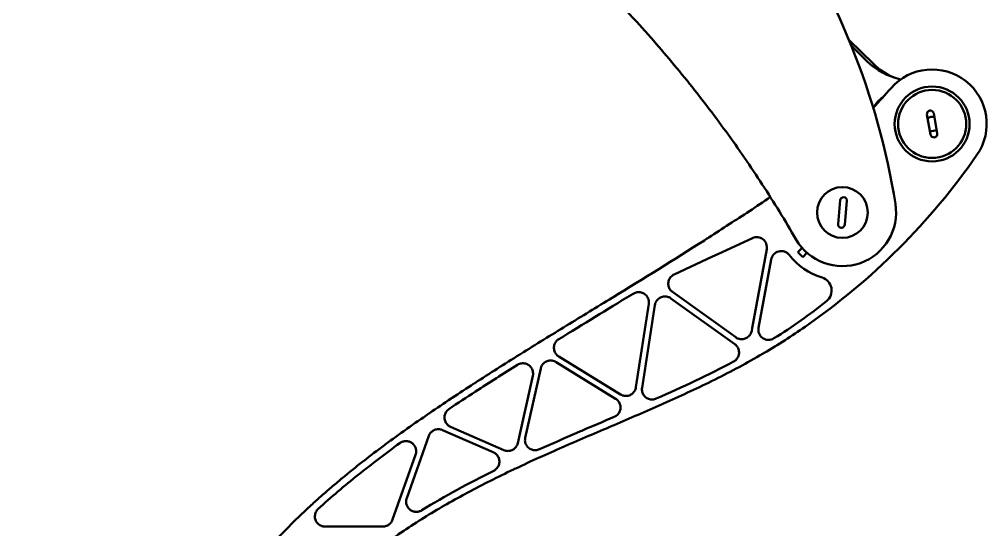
# Model space of a CAD drawing. Header units: millimetres. Extents: x 36 to 3196, y 27 to 5967.
# Drawn here: x 1336.5 to 1620.4, y 2095.3 to 2245.2 of the extents above; entities that cross this region are included whole.
import ezdxf

# ---------------------------------------------------------------- set-up
doc = ezdxf.new("R2010")
doc.units = ezdxf.units.MM
doc.layers.add('외형선(ISO)', color=7, linetype='Continuous', lineweight=50)

msp = doc.modelspace()

# ---------------------------------------------------------------- linework, layer by layer
at = {"layer": '외형선(ISO)'}
for p, q in [((1587.0398, 2232.2213), (1580.0106, 2239.0894)), ((1585.2441, 2232.9709), (1580.6432, 2237.5387)), ((1602.8696, 2217.2802), (1603.9175, 2211.3725)), ((1605.8868, 2211.7218), (1604.8389, 2217.6296)), ((1577.3648, 2192.0725), (1576.7543, 2185.0991)), ((1578.7467, 2184.9247), (1579.3571, 2191.898)), ((1551.6348, 2180.9728), (1541.4595, 2176.2486)), ((1555.8484, 2177.7079), (1551.5665, 2154.4792)), ((1564.9742, 2176.8313), (1566.2341, 2178.0912)), ((1539.947, 2175.5464), (1528.6741, 2170.3127)), ((1541.4595, 2176.2486), (1539.947, 2175.5464)), ((1557.1244, 2174.7008), (1553.4244, 2154.6285)), ((1566.3884, 2175.4171), (1564.9742, 2176.8313)), ((1567.6484, 2176.677), (1566.3884, 2175.4171)), ((1527.7121, 2163.2803), (1546.4608, 2149.8183)), ((1528.1876, 2165.1547), (1546.7292, 2151.8415)), ((1521.2316, 2161.6603), (1517.4396, 2137.147)), ((1522.9976, 2161.302), (1519.2425, 2137.0275)), ((1551.4293, 2153.7345), (1551.5665, 2154.4792)), ((1512.9015, 2135.0513), (1494.817, 2146.1906)), ((1511.502, 2133.7993), (1494.0044, 2144.5771)), ((1487.1876, 2140.5631), (1482.7771, 2120.787)), ((1489.503, 2142.6758), (1484.9674, 2122.3388)), ((1460.6836, 2124.6094), (1475.5808, 2118.0713)), ((1463.0528, 2125.5354), (1478.6434, 2118.693)), ((1450.1854, 2104.5798), (1456.6495, 2122.8624)), ((1446.0489, 2098.2806), (1452.7912, 2117.3497)), ((1426.247, 2096.2269), (1443.23, 2096.2807))]:
    msp.add_line(p, q, dxfattribs=at)
for centre, radius in [((1604.3782, 2214.501), 11), ((1604.3782, 2214.501), 10), ((1578.0557, 2188.4986), 7.45), ((1578.0557, 2188.4986), 7.45)]:
    msp.add_circle(centre, radius, dxfattribs=at)
for centre, radius, start, end in [((1379.9518, 2156.5648), 216.4112, 9.157144, 34.682156), ((1599.3351, 2247.164), 20, 225.206891, 258.033827), ((1601.017, 2246.5266), 20, 225.664595, 246.665292), ((1604.3782, 2214.501), 16, 325.270398, 138.900365), ((1441.6076, 2356.493), 200, 316.668184, 318.900365), ((1594.2552, 2215.5698), 8, 123.242692, 151.331345), ((1603.8542, 2217.4549), 1, 10.058628, 190.058628), ((1604.3782, 2214.501), 2.1, 71.621737, 128.495518), ((1604.3782, 2214.501), 2.1, 251.621737, 308.495518), ((1604.9022, 2211.5471), 1, 190.058628, 10.058628), ((1453.1578, 2319.3266), 200, 304.732228, 325.270398), ((1441.6076, 2356.493), 200, 303.074433, 305.199563), ((1578.361, 2191.9852), 1, 354.996667, 174.996667), ((1578.0557, 2188.4986), 15.75, 210.028119, 9.157144), ((1577.7505, 2185.0119), 1, 174.996667, 354.996667), ((1552.8981, 2178.2518), 3, 349.555597, 114.90434), ((1560.0747, 2174.1569), 3, 38.575871, 169.555597), ((1578.0557, 2188.4986), 20, 218.575871, 252.62134), ((1570.8873, 2165.5941), 4, 309.062911, 72.62134), ((1556.3747, 2154.0847), 3, 169.555597, 301.914084)]:
    msp.add_arc(centre, radius, start, end, dxfattribs=at)
for centre, major_axis, ratio, start_param, end_param in [((1538.1402, 2182.306), (28.218, 18.1821), 0.04015364, 4.66519939, 4.71239435), ((1526.5839, 2147.2639), (-4.543, 19.5039), 0.99925254, 0.28182444, 0.32122297), ((1552.2581, 2152.1417), (-28.9536, -17.0415), 0.1687507, 1.52330353, 1.57081291)]:
    msp.add_ellipse(centre, major_axis=major_axis, ratio=ratio, start_param=start_param, end_param=end_param, dxfattribs=at)
for points, knots in [([(1564.4197, 2180.6169), (1561.2605, 2186.0825), (1554.6779, 2196.8205), (1544.0211, 2212.3553), (1534.4886, 2224.8239), (1526.4773, 2234.518), (1521.3119, 2240.4589), (1517.0814, 2245.1447), (1512.8, 2249.7701), (1507.3577, 2255.4355), (1500.6825, 2262.0511), (1493.868, 2268.4899), (1486.9197, 2274.7588), (1479.8461, 2280.8687), (1472.6607, 2286.8368), (1462.9361, 2294.6111), (1452.9837, 2302.0965), (1442.785, 2309.2693), (1435.014, 2314.4939), (1427.1389, 2319.5864), (1419.1779, 2324.5699), (1412.4906, 2328.6555), (1407.1016, 2331.874), (1401.6709, 2335.0406), (1394.8118, 2338.8701), (1386.4848, 2343.2924), (1378.114, 2347.6213), (1369.7068, 2351.8751), (1361.2518, 2356.0295), (1350.2356, 2361.2447), (1341.9616, 2364.9167), (1336.5071, 2367.2062)], [0, 0, 0, 0, 0.018830071, 0.037660141, 0.056490212, 0.065905248, 0.075320283, 0.080027801, 0.084735318, 0.094150354, 0.103565389, 0.112980424, 0.12239546, 0.131810495, 0.14122553, 0.150640566, 0.169470636, 0.178885672, 0.188300707, 0.197715743, 0.207130778, 0.216545813, 0.221253331, 0.225960849, 0.235375884, 0.244790919, 0.254205955, 0.26362099, 0.273036025, 0.282451061, 0.300164989, 0.300164989, 0.300164989, 0.300164989]), ([(1354.2751, 2010.3119), (1356.9508, 2014.8563), (1359.6567, 2019.3785), (1362.3891, 2023.8814), (1362.3947, 2023.8907), (1362.4003, 2023.8999), (1362.4059, 2023.9091), (1363.7663, 2026.1509), (1365.1333, 2028.3879), (1366.506, 2030.6206), (1366.5147, 2030.6348), (1366.5235, 2030.6491), (1366.5322, 2030.6633), (1367.9024, 2032.8917), (1369.2783, 2035.1158), (1370.6636, 2037.3332), (1370.6751, 2037.3516), (1370.6866, 2037.37), (1370.6982, 2037.3884), (1372.0822, 2039.6035), (1373.4757, 2041.8116), (1374.8824, 2044.01), (1374.8955, 2044.0305), (1374.9086, 2044.0509), (1374.9217, 2044.0714), (1376.3286, 2046.2695), (1377.7488, 2048.4579), (1379.1861, 2050.6336), (1379.1995, 2050.654), (1379.2129, 2050.6743), (1379.2263, 2050.6946), (1382.119, 2055.0721), (1385.0808, 2059.3986), (1388.143, 2063.651), (1388.1529, 2063.6647), (1388.1629, 2063.6785), (1388.1728, 2063.6923), (1389.7035, 2065.8172), (1391.2594, 2067.9237), (1392.8433, 2070.0093), (1394.439, 2072.1103), (1396.0632, 2074.1901), (1397.7179, 2076.2476), (1401.0149, 2080.3475), (1404.4323, 2084.3584), (1407.9883, 2088.2668), (1408.0022, 2088.282), (1408.016, 2088.2971), (1408.0298, 2088.3123), (1409.7945, 2090.2509), (1411.5934, 2092.1642), (1413.429, 2094.0505), (1413.4524, 2094.0745), (1413.4757, 2094.0984), (1413.499, 2094.1224), (1415.3267, 2095.9988), (1417.1908, 2097.8483), (1419.094, 2099.6684), (1419.1287, 2099.7016), (1419.1634, 2099.7347), (1419.1981, 2099.7679), (1420.1279, 2100.6559), (1421.0669, 2101.5369), (1422.016, 2102.4111), (1422.0571, 2102.449), (1422.0983, 2102.4868), (1422.1394, 2102.5247), (1423.0837, 2103.3931), (1424.0378, 2104.2549), (1424.9979, 2105.1074), (1425.0453, 2105.1494), (1425.0926, 2105.1914), (1425.1399, 2105.2334), (1426.0953, 2106.0802), (1427.0566, 2106.918), (1428.0236, 2107.7473), (1429.0385, 2108.6176), (1430.0597, 2109.4787), (1431.0867, 2110.331), (1431.1448, 2110.3792), (1431.2029, 2110.4274), (1431.2611, 2110.4756), (1433.2582, 2112.1301), (1435.2772, 2113.7519), (1437.3153, 2115.3452), (1437.3822, 2115.3975), (1437.4492, 2115.4498), (1437.5162, 2115.5021), (1439.5478, 2117.0876), (1441.5982, 2118.645), (1443.6645, 2120.1785), (1443.7382, 2120.2332), (1443.812, 2120.2879), (1443.8857, 2120.3426), (1445.9476, 2121.8703), (1448.0252, 2123.3743), (1450.1159, 2124.8586), (1450.1941, 2124.9142), (1450.2724, 2124.9697), (1450.3507, 2125.0252), (1452.439, 2126.5056), (1454.5402, 2127.9665), (1456.6517, 2129.412), (1456.7322, 2129.4671), (1456.8127, 2129.5221), (1456.8932, 2129.5772), (1459.0041, 2131.0206), (1461.1252, 2132.4487), (1463.2545, 2133.8643), (1463.3351, 2133.9179), (1463.4156, 2133.9714), (1463.4962, 2134.0249), (1465.6268, 2135.4401), (1467.7657, 2136.8429), (1469.9115, 2138.2351), (1469.9908, 2138.2865), (1470.07, 2138.3379), (1470.1492, 2138.3893), (1474.525, 2141.226), (1478.9299, 2144.0188), (1483.3527, 2146.7843), (1483.4256, 2146.8299), (1483.4985, 2146.8755), (1483.5714, 2146.9211), (1488.0633, 2149.7284), (1492.5735, 2152.5078), (1497.0906, 2155.2764), (1501.5577, 2158.0144), (1506.0316, 2160.7417), (1510.5009, 2163.4752), (1510.5464, 2163.503), (1510.592, 2163.5309), (1510.6375, 2163.5588), (1519.6538, 2169.0736), (1528.6513, 2174.6139), (1537.5384, 2180.3165)], [0, 0, 0, 0, 0.015741546, 0.015741546, 0.015741546, 0.01577384, 0.01577384, 0.01577384, 0.023610874, 0.023610874, 0.023610874, 0.02366076, 0.02366076, 0.02366076, 0.031482663, 0.031482663, 0.031482663, 0.03154768, 0.03154768, 0.03154768, 0.039361866, 0.039361866, 0.039361866, 0.0394346, 0.0394346, 0.0394346, 0.047248552, 0.047248552, 0.047248552, 0.04732152, 0.04732152, 0.04732152, 0.063044435, 0.063044435, 0.063044435, 0.06309536, 0.06309536, 0.06309536, 0.070953083, 0.070953083, 0.070953083, 0.0788692, 0.0788692, 0.0788692, 0.09464304, 0.09464304, 0.09464304, 0.094704303, 0.094704303, 0.094704303, 0.10252996, 0.10252996, 0.10252996, 0.102629392, 0.102629392, 0.102629392, 0.11041688, 0.11041688, 0.11041688, 0.110558813, 0.110558813, 0.110558813, 0.11436034, 0.11436034, 0.11436034, 0.114524976, 0.114524976, 0.114524976, 0.1183038, 0.1183038, 0.1183038, 0.11849002, 0.11849002, 0.11849002, 0.12224726, 0.12224726, 0.12224726, 0.12619072, 0.12619072, 0.12619072, 0.126413861, 0.126413861, 0.126413861, 0.13407764, 0.13407764, 0.13407764, 0.134329493, 0.134329493, 0.134329493, 0.14196456, 0.14196456, 0.14196456, 0.142237002, 0.142237002, 0.142237002, 0.14985148, 0.14985148, 0.14985148, 0.150136522, 0.150136522, 0.150136522, 0.1577384, 0.1577384, 0.1577384, 0.158028195, 0.158028195, 0.158028195, 0.16562532, 0.16562532, 0.16562532, 0.165912649, 0.165912649, 0.165912649, 0.17351224, 0.17351224, 0.17351224, 0.173792797, 0.173792797, 0.173792797, 0.18928608, 0.18928608, 0.18928608, 0.189541478, 0.189541478, 0.189541478, 0.205274648, 0.205274648, 0.205274648, 0.220833761, 0.220833761, 0.220833761, 0.220992346, 0.220992346, 0.220992346, 0.252381441, 0.252381441, 0.252381441, 0.252381441]), ([(1528.6741, 2170.3127), (1528.3324, 2170.154), (1527.9996, 2169.9165), (1527.4581, 2169.3275), (1527.2493, 2168.9759), (1526.9905, 2168.2683), (1526.9232, 2167.8652), (1526.9568, 2167.0661), (1527.0577, 2166.67), (1527.2163, 2166.3283), (1527.375, 2165.9866), (1527.6125, 2165.6538), (1527.996, 2165.3013), (1528.0899, 2165.2249), (1528.1876, 2165.1547)], [1.356690084, 1.356690084, 1.356690084, 1.356690084, 1.469801361, 1.469801361, 1.582912638, 1.582912638, 1.695913086, 1.695913086, 1.808913534, 1.808913534, 1.808913534, 1.921939952, 1.921939952, 1.956083396, 1.956083396, 1.956083396, 1.956083396]), ([(1521.2316, 2161.6603), (1521.2612, 2161.8518), (1521.2724, 2162.0488), (1521.2474, 2162.6444), (1521.1465, 2163.0405), (1520.9879, 2163.3822), (1520.8292, 2163.7239), (1520.5917, 2164.0567), (1520.0027, 2164.5981), (1519.6513, 2164.8068), (1518.9438, 2165.0657), (1518.5406, 2165.133), (1517.7412, 2165.0994), (1517.3451, 2164.9985), (1516.9353, 2164.8082), (1516.8673, 2164.7735), (1516.8, 2164.7358)], [-0.168445909, -0.168445909, -0.168445909, -0.168445909, -0.113002087, -0.113002087, 0, 0, 0, 0.113023378, 0.113023378, 0.226046755, 0.226046755, 0.339116421, 0.339116421, 0.452186086, 0.452186086, 0.474784456, 0.474784456, 0.474784456, 0.474784456]), ([(1527.7121, 2163.2803), (1527.4864, 2163.4423), (1527.2402, 2163.5703), (1526.6396, 2163.7901), (1526.2363, 2163.8575), (1525.4369, 2163.824), (1525.0407, 2163.7231), (1524.3573, 2163.4058), (1524.0246, 2163.1683), (1523.483, 2162.5792), (1523.2742, 2162.2277), (1523.0789, 2161.6936), (1523.0283, 2161.5008), (1522.9976, 2161.302)], [-0.757240958, -0.757240958, -0.757240958, -0.757240958, -0.678405586, -0.678405586, -0.565302629, -0.565302629, -0.452199671, -0.452199671, -0.339100927, -0.339100927, -0.226002182, -0.226002182, -0.168446256, -0.168446256, -0.168446256, -0.168446256]), ([(1546.7292, 2151.8415), (1546.955, 2151.6794), (1547.2014, 2151.5513), (1547.8021, 2151.3315), (1548.2053, 2151.2642), (1549.0046, 2151.2978), (1549.4007, 2151.3988), (1550.0839, 2151.7159), (1550.4166, 2151.9534), (1550.7044, 2152.2664), (1550.7212, 2152.2852), (1550.7378, 2152.3042)], [0.147173441, 0.147173441, 0.147173441, 0.147173441, 0.226062149, 0.226062149, 0.33916528, 0.33916528, 0.452268412, 0.452268412, 0.565374835, 0.565374835, 0.572509051, 0.572509051, 0.572509051, 0.572509051]), ([(1550.7378, 2152.3042), (1550.9843, 2152.5862), (1551.175, 2152.9159), (1551.3528, 2153.402), (1551.3981, 2153.5657), (1551.4293, 2153.7345)], [-1.238042957, -1.238042957, -1.238042957, -1.238042957, -1.132097564, -1.132097564, -1.082761711, -1.082761711, -1.082761711, -1.082761711]), ([(1494.8189, 2151.3004), (1494.5881, 2151.1585), (1494.3703, 2150.9803), (1493.9112, 2150.481), (1493.7024, 2150.1295), (1493.4436, 2149.422), (1493.3762, 2149.0188), (1493.4098, 2148.2195), (1493.5107, 2147.8233), (1493.8279, 2147.14), (1494.0654, 2146.8073), (1494.5013, 2146.4065), (1494.6554, 2146.2902), (1494.817, 2146.1906)], [-1.321928339, -1.321928339, -1.321928339, -1.321928339, -1.243280998, -1.243280998, -1.130242991, -1.130242991, -1.017228879, -1.017228879, -0.904214767, -0.904214767, -0.791211072, -0.791211072, -0.736943223, -0.736943223, -0.736943223, -0.736943223]), ([(1546.1221, 2144.7339), (1546.4115, 2144.8882), (1546.688, 2145.0991), (1547.1904, 2145.6456), (1547.3992, 2145.9972), (1547.6579, 2146.7048), (1547.7252, 2147.1078), (1547.6916, 2147.907), (1547.5907, 2148.3031), (1547.4321, 2148.6447), (1547.2734, 2148.9864), (1547.0359, 2149.3192), (1546.6525, 2149.6717), (1546.5585, 2149.7481), (1546.4608, 2149.8183)], [-0.43588301, -0.43588301, -0.43588301, -0.43588301, -0.339126808, -0.339126808, -0.226000801, -0.226000801, -0.113000401, -0.113000401, 0, 0, 0, 0.113030439, 0.113030439, 0.147173101, 0.147173101, 0.147173101, 0.147173101]), ([(1553.7561, 2146.4522), (1549.2049, 2143.8222), (1544.5594, 2141.3739), (1539.8509, 2139.0468), (1539.7751, 2139.0094), (1539.6993, 2138.972), (1539.6235, 2138.9346), (1534.9888, 2136.6488), (1530.2936, 2134.4794), (1525.5661, 2132.3719), (1525.4272, 2132.31), (1525.2884, 2132.2482), (1525.1495, 2132.1864), (1520.4816, 2130.1099), (1515.7829, 2128.0922), (1511.0798, 2126.0824), (1510.8931, 2126.0026), (1510.7065, 2125.9228), (1510.5198, 2125.8431), (1505.8631, 2123.8537), (1501.2031, 2121.87), (1496.5654, 2119.8426), (1496.3477, 2119.7474), (1496.13, 2119.6521), (1495.9123, 2119.5567), (1491.3086, 2117.539), (1486.728, 2115.4757), (1482.1909, 2113.3277), (1481.9582, 2113.2175), (1481.7256, 2113.1071), (1481.4931, 2112.9964), (1476.9787, 2110.8482), (1472.5084, 2108.6138), (1468.1027, 2106.2536), (1467.8697, 2106.1288), (1467.6368, 2106.0036), (1467.4041, 2105.878), (1465.3242, 2104.7556), (1463.2589, 2103.6046), (1461.2106, 2102.4207), (1460.9827, 2102.289), (1460.755, 2102.1569), (1460.5276, 2102.0244), (1458.4818, 2100.8324), (1456.4532, 2099.6071), (1454.444, 2098.3439), (1454.2245, 2098.2059), (1454.0053, 2098.0675), (1453.7863, 2097.9286), (1451.7775, 2096.6546), (1449.7884, 2095.342), (1447.8213, 2093.9871), (1447.6133, 2093.8438), (1447.4055, 2093.7001), (1447.1979, 2093.5558), (1445.2291, 2092.1875), (1443.2826, 2090.7762), (1441.3573, 2089.322), (1441.1611, 2089.1738), (1440.9652, 2089.0252), (1440.7695, 2088.8761), (1439.9035, 2088.2166), (1439.042, 2087.5486), (1438.1856, 2086.8725), (1437.1355, 2086.0437), (1436.0931, 2085.2028), (1435.0613, 2084.3525), (1434.877, 2084.2006), (1434.693, 2084.0483), (1434.5093, 2083.8958), (1432.6369, 2082.3409), (1430.7996, 2080.7547), (1428.9946, 2079.1366), (1428.8226, 2078.9824), (1428.651, 2078.828), (1428.4796, 2078.6733), (1426.6757, 2077.0446), (1424.9042, 2075.3839), (1423.1654, 2073.692), (1423.0051, 2073.536), (1422.845, 2073.3797), (1422.6852, 2073.2231), (1420.9477, 2071.5207), (1419.2432, 2069.7867), (1417.5712, 2068.0213), (1417.4221, 2067.8638), (1417.2732, 2067.7061), (1417.1245, 2067.5481), (1415.4538, 2065.7721), (1413.8159, 2063.9646), (1412.2083, 2062.128), (1412.0688, 2061.9686), (1411.9295, 2061.809), (1411.7905, 2061.6492), (1410.1846, 2059.8035), (1408.6088, 2057.9288), (1407.0603, 2056.0277), (1406.928, 2055.8654), (1406.796, 2055.7028), (1406.6641, 2055.5401), (1405.1184, 2053.6323), (1403.5997, 2051.6983), (1402.1051, 2049.7419), (1401.9776, 2049.5749), (1401.8502, 2049.4078), (1401.723, 2049.2405), (1401.0414, 2048.3441), (1400.3649, 2047.4432), (1399.6937, 2046.539), (1399.5678, 2046.3693), (1399.442, 2046.1996), (1399.3165, 2046.0297), (1398.648, 2045.1251), (1397.9847, 2044.2173), (1397.3261, 2043.3063), (1397.2012, 2043.1335), (1397.0765, 2042.9606), (1396.9519, 2042.7876), (1395.5161, 2040.7935), (1394.1024, 2038.7844), (1392.7064, 2036.7634), (1392.5816, 2036.5827), (1392.4569, 2036.4019), (1392.3324, 2036.2209), (1390.9433, 2034.2032), (1389.5715, 2032.174), (1388.2131, 2030.1357), (1388.0859, 2029.9448), (1387.9588, 2029.7538), (1387.8319, 2029.5628), (1387.2201, 2028.6424), (1386.6111, 2027.7202), (1386.0041, 2026.7967), (1385.8747, 2026.5999), (1385.7455, 2026.4031), (1385.6164, 2026.2062), (1385.0135, 2025.2871), (1384.4126, 2024.3667), (1383.8146, 2023.4446), (1383.683, 2023.2418), (1383.5516, 2023.0389), (1383.4204, 2022.8359), (1382.1023, 2020.7974), (1380.7992, 2018.7495), (1379.5352, 2016.6736), (1379.4095, 2016.4672), (1379.2842, 2016.2605), (1379.1593, 2016.0536), (1378.5938, 2015.1162), (1378.0368, 2014.173), (1377.492, 2013.2244), (1377.3754, 2013.0214), (1377.2593, 2012.8182), (1377.1438, 2012.6147), (1376.6006, 2011.6571), (1376.0701, 2010.6939), (1375.5553, 2009.7236), (1375.4519, 2009.5288), (1375.3492, 2009.3336), (1375.2471, 2009.1382), (1374.7328, 2008.1537), (1374.2352, 2007.1619), (1373.7576, 2006.1611), (1373.6709, 2005.9793), (1373.5847, 2005.7972), (1373.4993, 2005.6148), (1373.0212, 2004.5939), (1372.5643, 2003.5636), (1372.1327, 2002.5219), (1372.0653, 2002.359), (1371.9984, 2002.1959), (1371.9322, 2002.0325), (1371.4992, 2000.9639), (1371.0934, 1999.8831), (1370.7199, 1998.7883), (1370.6733, 1998.6516), (1370.6272, 1998.5147), (1370.5815, 1998.3776), (1370.4166, 1997.8815), (1370.2583, 1997.3825), (1370.1073, 1996.8799), (1370.0711, 1996.7594), (1370.0353, 1996.6387), (1369.9999, 1996.5179), (1369.847, 1995.9951), (1369.702, 1995.4685), (1369.566, 1994.9398), (1369.5399, 1994.8381), (1369.514, 1994.7363), (1369.4886, 1994.6344), (1369.351, 1994.0842), (1369.2234, 1993.5318), (1369.1065, 1992.9779), (1369.0897, 1992.8982), (1369.0731, 1992.8185), (1369.0567, 1992.7387), (1368.9382, 1992.1614), (1368.8315, 1991.5823), (1368.7371, 1991.0012), (1368.7281, 1990.9459), (1368.7193, 1990.8905), (1368.7105, 1990.8351), (1368.5098, 1989.5668), (1368.3684, 1988.2886), (1368.2943, 1986.9995)], [0, 0, 0, 0, 0.01576414, 0.01576414, 0.01576414, 0.016017919, 0.016017919, 0.016017919, 0.031528281, 0.031528281, 0.031528281, 0.031983735, 0.031983735, 0.031983735, 0.047292421, 0.047292421, 0.047292421, 0.047900035, 0.047900035, 0.047900035, 0.063056562, 0.063056562, 0.063056562, 0.063768195, 0.063768195, 0.063768195, 0.078820702, 0.078820702, 0.078820702, 0.079592763, 0.079592763, 0.079592763, 0.094584842, 0.094584842, 0.094584842, 0.095377897, 0.095377897, 0.095377897, 0.102466913, 0.102466913, 0.102466913, 0.103255641, 0.103255641, 0.103255641, 0.110348983, 0.110348983, 0.110348983, 0.111123702, 0.111123702, 0.111123702, 0.118231053, 0.118231053, 0.118231053, 0.11898269, 0.11898269, 0.11898269, 0.126113123, 0.126113123, 0.126113123, 0.126839724, 0.126839724, 0.126839724, 0.130054158, 0.130054158, 0.130054158, 0.133995193, 0.133995193, 0.133995193, 0.13469926, 0.13469926, 0.13469926, 0.141877264, 0.141877264, 0.141877264, 0.142561057, 0.142561057, 0.142561057, 0.149759334, 0.149759334, 0.149759334, 0.150423139, 0.150423139, 0.150423139, 0.157641404, 0.157641404, 0.157641404, 0.158285342, 0.158285342, 0.158285342, 0.165523474, 0.165523474, 0.165523474, 0.166151501, 0.166151501, 0.166151501, 0.173405544, 0.173405544, 0.173405544, 0.174025046, 0.174025046, 0.174025046, 0.181287615, 0.181287615, 0.181287615, 0.181907406, 0.181907406, 0.181907406, 0.18522865, 0.18522865, 0.18522865, 0.185851847, 0.185851847, 0.185851847, 0.189169685, 0.189169685, 0.189169685, 0.189798988, 0.189798988, 0.189798988, 0.197051755, 0.197051755, 0.197051755, 0.197700311, 0.197700311, 0.197700311, 0.204933825, 0.204933825, 0.204933825, 0.205611275, 0.205611275, 0.205611275, 0.20887486, 0.20887486, 0.20887486, 0.209570231, 0.209570231, 0.209570231, 0.212815895, 0.212815895, 0.212815895, 0.213529664, 0.213529664, 0.213529664, 0.220697966, 0.220697966, 0.220697966, 0.221410671, 0.221410671, 0.221410671, 0.224639001, 0.224639001, 0.224639001, 0.225329812, 0.225329812, 0.225329812, 0.228580036, 0.228580036, 0.228580036, 0.229232796, 0.229232796, 0.229232796, 0.232521071, 0.232521071, 0.232521071, 0.23311847, 0.23311847, 0.23311847, 0.236462106, 0.236462106, 0.236462106, 0.236984788, 0.236984788, 0.236984788, 0.240403141, 0.240403141, 0.240403141, 0.240829951, 0.240829951, 0.240829951, 0.242373659, 0.242373659, 0.242373659, 0.242743609, 0.242743609, 0.242743609, 0.244344176, 0.244344176, 0.244344176, 0.244652063, 0.244652063, 0.244652063, 0.246314694, 0.246314694, 0.246314694, 0.246553844, 0.246553844, 0.246553844, 0.248285211, 0.248285211, 0.248285211, 0.248450126, 0.248450126, 0.248450126, 0.252226246, 0.252226246, 0.252226246, 0.252226246]), ([(1482.6643, 2143.7569), (1478.5434, 2141.1696), (1474.4391, 2138.5561), (1470.3601, 2135.903), (1467.7585, 2134.2109), (1465.1671, 2132.5026), (1462.5884, 2130.7747)], [0, 0, 0, 0, 0.014599293, 0.014599293, 0.014599293, 0.023910945, 0.023910945, 0.023910945, 0.023910945]), ([(1487.1876, 2140.5631), (1487.2435, 2140.814), (1487.2679, 2141.0789), (1487.2401, 2141.7416), (1487.1392, 2142.1378), (1486.9805, 2142.4794), (1486.8219, 2142.8211), (1486.5844, 2143.1538), (1485.9955, 2143.6953), (1485.6441, 2143.904), (1484.9366, 2144.1629), (1484.5334, 2144.2303), (1483.734, 2144.1967), (1483.3378, 2144.0958), (1482.8841, 2143.8851), (1482.7727, 2143.8249), (1482.6643, 2143.7569)], [-0.187400786, -0.187400786, -0.187400786, -0.187400786, -0.113011968, -0.113011968, 0, 0, 0, 0.113004767, 0.113004767, 0.226009534, 0.226009534, 0.339044114, 0.339044114, 0.452078695, 0.452078695, 0.489163592, 0.489163592, 0.489163592, 0.489163592]), ([(1494.0044, 2144.5771), (1493.8295, 2144.6848), (1493.6458, 2144.7728), (1493.1082, 2144.9696), (1492.7049, 2145.0369), (1491.9055, 2145.0034), (1491.5094, 2144.9025), (1490.8261, 2144.5852), (1490.4933, 2144.3477), (1489.9518, 2143.7587), (1489.743, 2143.4072), (1489.5694, 2142.9326), (1489.532, 2142.806), (1489.503, 2142.6758)], [-1.641098097, -1.641098097, -1.641098097, -1.641098097, -1.5823607, -1.5823607, -1.469317459, -1.469317459, -1.356274218, -1.356274218, -1.243233567, -1.243233567, -1.130192916, -1.130192916, -1.09158568, -1.09158568, -1.09158568, -1.09158568]), ([(1523.4226, 2133.8261), (1527.2612, 2135.5269), (1531.0837, 2137.2666), (1538.662, 2140.883), (1542.4173, 2142.7594), (1546.1221, 2144.7339)], [0, 0, 0, 0, 1.26029521, 1.26029521, 2.52089702, 2.52089702, 2.52089702, 2.52089702]), ([(1512.9015, 2135.0513), (1513.0765, 2134.9435), (1513.2602, 2134.8555), (1513.7979, 2134.6588), (1514.2011, 2134.5914), (1515.0005, 2134.625), (1515.3966, 2134.7259), (1516.0798, 2135.0432), (1516.4125, 2135.2806), (1516.954, 2135.8695), (1517.1628, 2136.221), (1517.3582, 2136.7551), (1517.4088, 2136.948), (1517.4396, 2137.147)], [-0.737001755, -0.737001755, -0.737001755, -0.737001755, -0.678242746, -0.678242746, -0.565192542, -0.565192542, -0.452142338, -0.452142338, -0.339089909, -0.339089909, -0.226037479, -0.226037479, -0.168442767, -0.168442767, -0.168442767, -0.168442767]), ([(1519.2425, 2137.0275), (1519.2129, 2136.836), (1519.2017, 2136.639), (1519.2267, 2136.0433), (1519.3276, 2135.6472), (1519.6449, 2134.9639), (1519.8824, 2134.6311), (1520.4714, 2134.0897), (1520.8228, 2133.8809), (1521.5303, 2133.6221), (1521.9336, 2133.5548), (1522.7143, 2133.5876), (1523.0923, 2133.6797), (1523.4226, 2133.8261)], [-1.072758687, -1.072758687, -1.072758687, -1.072758687, -1.0173191, -1.0173191, -0.904316778, -0.904316778, -0.791297499, -0.791297499, -0.678278219, -0.678278219, -0.565220302, -0.565220302, -0.457420973, -0.457420973, -0.457420973, -0.457420973]), ([(1511.1081, 2128.4865), (1511.1364, 2128.4986), (1511.1643, 2128.5111), (1511.5336, 2128.6825), (1511.8663, 2128.92), (1512.4078, 2129.5089), (1512.6166, 2129.8604), (1512.8754, 2130.5679), (1512.9428, 2130.9711), (1512.9092, 2131.7704), (1512.8083, 2132.1666), (1512.6497, 2132.5083), (1512.4911, 2132.8499), (1512.2536, 2133.1826), (1511.8177, 2133.5834), (1511.6636, 2133.6997), (1511.502, 2133.7993)], [-0.461255587, -0.461255587, -0.461255587, -0.461255587, -0.452123258, -0.452123258, -0.339078343, -0.339078343, -0.226033427, -0.226033427, -0.113016714, -0.113016714, 0, 0, 0, 0.113003663, 0.113003663, 0.16727407, 0.16727407, 0.16727407, 0.16727407]), ([(1462.5884, 2130.7747), (1462.3941, 2130.6445), (1462.2113, 2130.4884), (1461.7792, 2130.0184), (1461.5704, 2129.6669), (1461.3116, 2128.9594), (1461.2443, 2128.5562), (1461.2778, 2127.7569), (1461.3787, 2127.3608), (1461.696, 2126.6775), (1461.9335, 2126.3447), (1462.4738, 2125.8479), (1462.759, 2125.6643), (1463.0528, 2125.5354)], [-1.310460514, -1.310460514, -1.310460514, -1.310460514, -1.243105983, -1.243105983, -1.130091978, -1.130091978, -1.017086449, -1.017086449, -0.904080921, -0.904080921, -0.791073463, -0.791073463, -0.69672264, -0.69672264, -0.69672264, -0.69672264]), ([(1489.1276, 2118.9505), (1492.7685, 2120.5907), (1496.4267, 2122.1903), (1500.0927, 2123.7713), (1500.5903, 2123.986), (1501.0881, 2124.2003), (1501.5861, 2124.4143), (1504.7578, 2125.7775), (1507.9342, 2127.1293), (1511.1081, 2128.4865)], [0, 0, 0, 0, 0.0119806766, 0.0119806766, 0.0119806766, 0.0136070752, 0.0136070752, 0.0136070752, 0.0239669806, 0.0239669806, 0.0239669806, 0.0239669806]), ([(1460.6836, 2124.6094), (1460.4936, 2124.6928), (1460.299, 2124.7551), (1460.0982, 2124.7975), (1459.8974, 2124.84), (1459.6901, 2124.8619), (1459.4848, 2124.8623), (1459.2796, 2124.8628), (1459.0763, 2124.8425), (1458.8744, 2124.801), (1458.7734, 2124.7803), (1458.6728, 2124.7541), (1458.5745, 2124.7231), (1458.4762, 2124.692), (1458.3802, 2124.6561), (1458.2864, 2124.6155), (1458.1926, 2124.5749), (1458.101, 2124.5296), (1458.0113, 2124.4794), (1457.9217, 2124.4292), (1457.834, 2124.3739), (1457.7496, 2124.3145), (1457.6653, 2124.255), (1457.5843, 2124.1914), (1457.507, 2124.1241), (1457.4298, 2124.0568), (1457.3564, 2123.9859), (1457.2864, 2123.911), (1457.1463, 2123.7612), (1457.0203, 2123.5951), (1456.9135, 2123.4192), (1456.8068, 2123.2433), (1456.7187, 2123.058), (1456.6495, 2122.8624)], [0, 0, 0, 0, 0.00061354389, 0.00061354389, 0.00061354389, 0.00122708779, 0.00122708779, 0.00122708779, 0.00184063168, 0.00184063168, 0.00184063168, 0.00214740363, 0.00214740363, 0.00214740363, 0.00245417558, 0.00245417558, 0.00245417558, 0.00276094753, 0.00276094753, 0.00276094753, 0.00306771947, 0.00306771947, 0.00306771947, 0.00337449142, 0.00337449142, 0.00337449142, 0.00368126337, 0.00368126337, 0.00368126337, 0.00429480726, 0.00429480726, 0.00429480726, 0.00490835116, 0.00490835116, 0.00490835116, 0.00490835116]), ([(1448.202, 2120.7787), (1444.0421, 2117.7631), (1439.9444, 2114.6629), (1431.9259, 2108.233), (1428.011, 2104.9079), (1424.2149, 2101.4425)], [0, 0, 0, 0, 1.54139472, 1.54139472, 3.08340314, 3.08340314, 3.08340314, 3.08340314]), ([(1452.7912, 2117.3497), (1452.8446, 2117.5006), (1452.8852, 2117.6535), (1452.9136, 2117.8089), (1452.9421, 2117.9643), (1452.9584, 2118.1222), (1452.962, 2118.281), (1452.9656, 2118.4397), (1452.9566, 2118.5993), (1452.9351, 2118.7562), (1452.9137, 2118.9131), (1452.88, 2119.0674), (1452.834, 2119.2192), (1452.788, 2119.3711), (1452.7295, 2119.5205), (1452.6601, 2119.6629), (1452.5907, 2119.8054), (1452.5109, 2119.9411), (1452.4198, 2120.071), (1452.3288, 2120.2009), (1452.2264, 2120.3248), (1452.1161, 2120.4386), (1452.0057, 2120.5524), (1451.8876, 2120.6563), (1451.7607, 2120.7513), (1451.6337, 2120.8464), (1451.4977, 2120.9322), (1451.3573, 2121.0059), (1451.2169, 2121.0796), (1451.0723, 2121.1415), (1450.9221, 2121.1922), (1450.7719, 2121.2429), (1450.6161, 2121.282), (1450.4596, 2121.3083), (1450.3032, 2121.3346), (1450.1463, 2121.3483), (1449.9878, 2121.3496), (1449.8294, 2121.3509), (1449.6695, 2121.3396), (1449.5126, 2121.3157), (1449.3556, 2121.2919), (1449.2017, 2121.2559), (1449.051, 2121.2078), (1448.7495, 2121.1116), (1448.4612, 2120.9665), (1448.202, 2120.7787)], [0, 0, 0, 0, 0.00047337794, 0.00047337794, 0.00047337794, 0.00094675588, 0.00094675588, 0.00094675588, 0.00142013383, 0.00142013383, 0.00142013383, 0.00189351177, 0.00189351177, 0.00189351177, 0.00236688971, 0.00236688971, 0.00236688971, 0.00284026765, 0.00284026765, 0.00284026765, 0.0033136456, 0.0033136456, 0.0033136456, 0.00378702354, 0.00378702354, 0.00378702354, 0.00426040148, 0.00426040148, 0.00426040148, 0.00473377942, 0.00473377942, 0.00473377942, 0.00520715737, 0.00520715737, 0.00520715737, 0.00568053531, 0.00568053531, 0.00568053531, 0.00615391325, 0.00615391325, 0.00615391325, 0.00662729119, 0.00662729119, 0.00662729119, 0.00757404708, 0.00757404708, 0.00757404708, 0.00757404708]), ([(1478.6434, 2118.693), (1478.8473, 2118.6035), (1479.0567, 2118.5382), (1479.2729, 2118.4959), (1479.4891, 2118.4536), (1479.7123, 2118.4351), (1479.9323, 2118.4412), (1480.0423, 2118.4443), (1480.1515, 2118.4533), (1480.2604, 2118.4684), (1480.3693, 2118.4835), (1480.4778, 2118.5046), (1480.5852, 2118.5318), (1480.6925, 2118.5589), (1480.7986, 2118.5922), (1480.9018, 2118.6308), (1481.005, 2118.6695), (1481.1052, 2118.7135), (1481.2033, 2118.7631), (1481.3996, 2118.8624), (1481.587, 2118.9849), (1481.7572, 2119.1251), (1481.9273, 2119.2653), (1482.0805, 2119.4228), (1482.2164, 2119.5974), (1482.2844, 2119.6847), (1482.3479, 2119.7763), (1482.4056, 2119.8704), (1482.4633, 2119.9644), (1482.5154, 2120.0607), (1482.5623, 2120.1601), (1482.656, 2120.3588), (1482.7286, 2120.5697), (1482.7771, 2120.787)], [0, 0, 0, 0, 0.00065852432, 0.00065852432, 0.00065852432, 0.00131704864, 0.00131704864, 0.00131704864, 0.0016463108, 0.0016463108, 0.0016463108, 0.00197557297, 0.00197557297, 0.00197557297, 0.00230483513, 0.00230483513, 0.00230483513, 0.00263409729, 0.00263409729, 0.00263409729, 0.00329262161, 0.00329262161, 0.00329262161, 0.00395114593, 0.00395114593, 0.00395114593, 0.00428040809, 0.00428040809, 0.00428040809, 0.00460967025, 0.00460967025, 0.00460967025, 0.00526819457, 0.00526819457, 0.00526819457, 0.00526819457]), ([(1484.9674, 2122.3388), (1484.9114, 2122.0879), (1484.887, 2121.823), (1484.9149, 2121.1603), (1485.0158, 2120.7641), (1485.333, 2120.0808), (1485.5705, 2119.7481), (1486.1595, 2119.2066), (1486.511, 2118.9979), (1487.2185, 2118.739), (1487.6217, 2118.6717), (1488.4089, 2118.7047), (1488.7933, 2118.7999), (1489.1276, 2118.9505)], [-1.091532061, -1.091532061, -1.091532061, -1.091532061, -1.017138945, -1.017138945, -0.904134153, -0.904134153, -0.791124083, -0.791124083, -0.678114013, -0.678114013, -0.565091674, -0.565091674, -0.455485669, -0.455485669, -0.455485669, -0.455485669]), ([(1475.7046, 2112.6349), (1476.0231, 2112.7923), (1476.3304, 2113.0183), (1476.8544, 2113.5882), (1477.0631, 2113.9397), (1477.322, 2114.6472), (1477.3894, 2115.0504), (1477.3558, 2115.8497), (1477.2549, 2116.2459), (1477.0962, 2116.5876), (1476.9376, 2116.9292), (1476.7001, 2117.2619), (1476.1598, 2117.7587), (1475.8746, 2117.9424), (1475.5808, 2118.0713)], [-0.444743819, -0.444743819, -0.444743819, -0.444743819, -0.339031657, -0.339031657, -0.226016989, -0.226016989, -0.113008495, -0.113008495, 0, 0, 0, 0.11300555, 0.11300555, 0.20735987, 0.20735987, 0.20735987, 0.20735987]), ([(1454.5911, 2101.0279), (1458.0065, 2103.1391), (1461.4832, 2105.1505), (1468.5359, 2109.0106), (1472.1024, 2110.8542), (1475.7046, 2112.6349)], [0, 0, 0, 0, 1.20457343, 1.20457343, 2.40827968, 2.40827968, 2.40827968, 2.40827968]), ([(1450.1854, 2104.5798), (1450.1336, 2104.4333), (1450.0938, 2104.2848), (1450.0654, 2104.1341), (1450.0371, 2103.9833), (1450.0203, 2103.8303), (1450.0153, 2103.6762), (1450.0104, 2103.522), (1450.0174, 2103.3667), (1450.0362, 2103.214), (1450.0549, 2103.0614), (1450.0851, 2102.9114), (1450.1271, 2102.7631), (1450.169, 2102.6149), (1450.223, 2102.4684), (1450.2872, 2102.3285), (1450.3514, 2102.1886), (1450.4255, 2102.0551), (1450.5104, 2101.9266), (1450.5952, 2101.7981), (1450.6911, 2101.6749), (1450.7947, 2101.5609), (1450.8984, 2101.447), (1451.0096, 2101.3421), (1451.1293, 2101.2455), (1451.2491, 2101.1489), (1451.3774, 2101.0607), (1451.5108, 2100.9834), (1451.6442, 2100.9062), (1451.7826, 2100.8397), (1451.9258, 2100.784), (1452.2121, 2100.6726), (1452.5178, 2100.6051), (1452.8247, 2100.5858), (1452.9782, 2100.5761), (1453.132, 2100.5782), (1453.2855, 2100.5921), (1453.439, 2100.6061), (1453.5923, 2100.6321), (1453.7414, 2100.6694), (1453.8906, 2100.7067), (1454.0358, 2100.755), (1454.1779, 2100.8149), (1454.32, 2100.8747), (1454.4589, 2100.9462), (1454.5911, 2101.0279)], [0, 0, 0, 0, 0.00045970164, 0.00045970164, 0.00045970164, 0.00091940327, 0.00091940327, 0.00091940327, 0.00137910491, 0.00137910491, 0.00137910491, 0.00183880654, 0.00183880654, 0.00183880654, 0.00229850818, 0.00229850818, 0.00229850818, 0.00275820981, 0.00275820981, 0.00275820981, 0.00321791145, 0.00321791145, 0.00321791145, 0.00367761309, 0.00367761309, 0.00367761309, 0.00413731472, 0.00413731472, 0.00413731472, 0.00459701636, 0.00459701636, 0.00459701636, 0.00551641963, 0.00551641963, 0.00551641963, 0.00597612127, 0.00597612127, 0.00597612127, 0.0064358229, 0.0064358229, 0.0064358229, 0.00689552454, 0.00689552454, 0.00689552454, 0.00735522617, 0.00735522617, 0.00735522617, 0.00735522617]), ([(1424.2149, 2101.4425), (1424.1504, 2101.3836), (1424.0883, 2101.3218), (1423.7583, 2100.9629), (1423.5496, 2100.6114), (1423.2907, 2099.9039), (1423.2234, 2099.5007), (1423.2569, 2098.7013), (1423.3578, 2098.3052), (1423.6751, 2097.6219), (1423.9126, 2097.2892), (1424.5015, 2096.7477), (1424.853, 2096.5389), (1425.5262, 2096.2926), (1425.8859, 2096.2257), (1426.247, 2096.2269)], [-1.26781045, -1.26781045, -1.26781045, -1.26781045, -1.243079015, -1.243079015, -1.130070014, -1.130070014, -1.017064089, -1.017064089, -0.904058165, -0.904058165, -0.791051468, -0.791051468, -0.678044771, -0.678044771, -0.575998739, -0.575998739, -0.575998739, -0.575998739]), ([(1443.23, 2096.2807), (1443.3848, 2096.2811), (1443.5374, 2096.2935), (1443.6883, 2096.3173), (1443.8391, 2096.3411), (1443.9882, 2096.3765), (1444.1345, 2096.4233), (1444.2808, 2096.4701), (1444.4243, 2096.5285), (1444.5613, 2096.5969), (1444.6983, 2096.6654), (1444.829, 2096.7436), (1444.9542, 2096.8323), (1445.0794, 2096.921), (1445.199, 2097.0203), (1445.3091, 2097.127), (1445.4191, 2097.2338), (1445.5199, 2097.3477), (1445.6124, 2097.4699), (1445.7049, 2097.592), (1445.7888, 2097.7226), (1445.8619, 2097.8583), (1445.935, 2097.9939), (1445.9973, 2098.1347), (1446.0489, 2098.2806)], [0, 0, 0, 0, 0.00045778206, 0.00045778206, 0.00045778206, 0.00091556412, 0.00091556412, 0.00091556412, 0.00137334618, 0.00137334618, 0.00137334618, 0.00183112824, 0.00183112824, 0.00183112824, 0.00228891029, 0.00228891029, 0.00228891029, 0.00274669235, 0.00274669235, 0.00274669235, 0.00320447441, 0.00320447441, 0.00320447441, 0.00366225647, 0.00366225647, 0.00366225647, 0.00366225647])]:
    msp.add_open_spline(points, degree=3, knots=knots, dxfattribs=at)
for points in [[(1538.8705, 2181.173), (1540.8563, 2182.4526), (1544.8138, 2185.0337), (1548.7736, 2187.6113), (1550.7532, 2188.9006)], [(1516.12, 2164.3369), (1509.0255, 2159.9843), (1501.9111, 2155.6617), (1494.8189, 2151.3004)], [(1573.408, 2162.4883), (1568.4524, 2158.4664), (1563.2839, 2154.8535), (1557.9606, 2151.5382)], [(1567.1062, 2154.9618), (1563.2286, 2152.2213), (1559.2262, 2149.6646), (1555.1344, 2147.256)]]:
    msp.add_open_spline(points, degree=3, dxfattribs=at)

doc.saveas('drawing.dxf')
